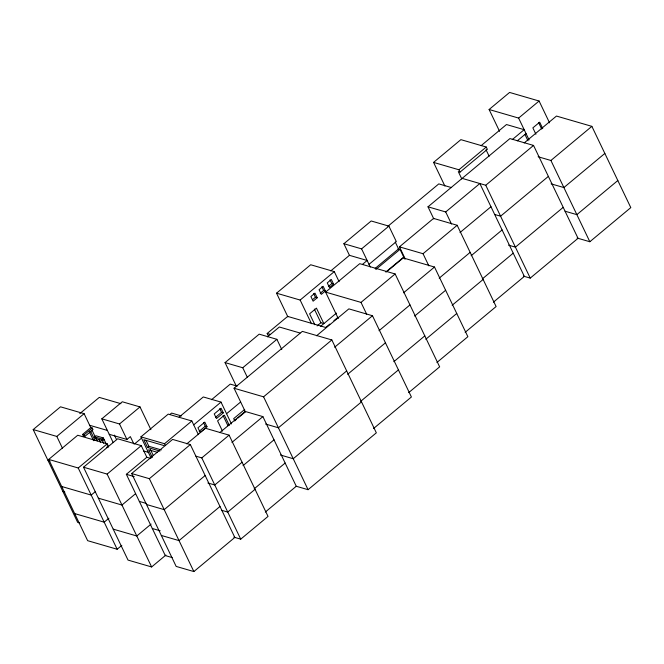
<?xml version="1.0" encoding="UTF-8"?>
<svg xmlns="http://www.w3.org/2000/svg" width="664" height="664" viewBox="0 0 664 664"><rect width="100%" height="100%" fill="white"/><g stroke="black" fill="none" stroke-linecap="round" stroke-linejoin="round"><path stroke-width="1" d="M79.663 523.008L77.696 522.435L33.2 429.566L60.507 406.816L84.112 413.68L90.785 427.616L92.263 428.039L93.001 429.591L84.809 436.414L83.332 435.982L82.593 434.439L90.785 427.616M79.771 413.647L99.276 397.396L120.914 403.687M33.2 429.566L56.805 436.431L84.112 413.68M121.836 545.351L117.154 549.252L87.648 540.679L48.713 459.413L77.73 435.244L107.228 443.826L108.34 446.142L106.638 447.569M113.195 442.581L101.816 418.835L122.292 401.77L139.996 406.916L150.902 429.683M82.593 434.439L84.071 434.87L92.263 428.039M104.09 439.477L102.721 440.614L95.342 438.464L94.603 436.92L95.973 435.783L103.343 437.925L106.265 444.025M499.577 131.347L489.111 109.502L509.595 92.437L539.093 101.019L549.568 122.873M101.816 418.835L119.52 423.981L139.996 406.916M287.885 316.861L276.539 293.189L310.677 264.753L334.282 271.618L339.08 281.636M444.913 186.069L433.567 162.398L460.874 139.647L486.247 147.026L487.359 149.35L460.052 172.092L458.284 171.578L461.82 178.973M94.603 436.92L101.982 439.062L103.343 437.925M349.554 255.557L343.886 243.721L371.193 220.979L388.897 226.125L396.317 241.605L369.01 264.347M48.713 459.413L78.219 467.987L107.228 443.826M165.917 555.054L151.633 566.956L128.028 560.092L83.531 467.215L117.661 438.779L141.266 445.644L146.935 457.479M109.228 434.306L126.932 439.46L130.343 436.613L133.838 443.901M330.722 270.929L349.447 255.333L367.151 260.479L362.469 264.38M481.068 145.698L506.474 124.541L524.178 129.688L512.268 139.606M387.983 226.216L438.788 183.895L451.578 187.613M236.392 386.274L225.046 362.602L259.184 334.166L276.888 339.321L281.777 349.53M276.539 293.189L300.145 300.053L334.282 271.618M343.886 243.721L361.589 248.867L388.897 226.125M489.111 109.502L518.617 118.076L539.093 101.019M433.567 162.398L458.94 169.776L486.247 147.026M151.01 457.919L140.926 436.862L168.233 414.12L191.838 420.984L198.387 434.638M134.576 443.917L141.673 438.008M170.025 414.386L171.602 413.074L181.438 415.938M268.522 336.25L267.185 333.461L287.67 316.404L326.024 327.559M267.509 336.847L279.328 327.003L299.979 333.004M312.702 299.539L315.433 297.264L317.201 297.779L313.109 301.19L310.885 296.542L314.977 293.131L317.201 297.779M320.214 293.281L323.625 290.442L325.393 290.957L321.301 294.368L319.077 289.72L323.169 286.308L325.393 290.957M328.406 286.458L331.817 283.611L333.594 284.126L329.493 287.537L327.269 282.897L331.361 279.486L333.594 284.126M83.531 467.215L107.128 474.079L141.266 445.644M338.25 318.512L325.601 292.11L359.739 263.674L395.138 273.966L439.643 366.843L408.675 392.632M433.791 218.879L428.006 206.811L509.935 138.568L533.541 145.433L578.037 238.31L530.245 278.108L523.365 276.108M179.114 417.108L203.3 396.956L221.004 402.102L231.462 423.931M225.046 362.602L242.75 367.748L276.888 339.321M163.875 445.536L143.814 439.701L147.516 447.445L148.885 446.308L161.302 449.918M95.118 491.816L91.192 495.078L61.686 486.496M517.298 140.834L526.029 133.555M211.542 399.703L230.267 384.107L237.156 386.108M172.167 557.577L165.286 555.577L126.351 474.312L146.827 457.255L150.761 458.401M405.256 258.993L399.438 246.85L433.567 218.414L457.172 225.279L496.108 306.544L465.149 332.332M524.162 142.959L556.457 116.059L591.865 126.351L630.8 207.616L589.839 241.737L577.049 238.019M140.926 436.862L164.531 443.726L191.838 420.984M375.143 268.414L398.549 248.917L395.254 242.036M375.832 269.493L400.027 249.34L404.6 258.902M131.663 473.54L172.623 439.419L190.327 444.565L234.824 537.442L193.863 571.563L176.159 566.417L131.663 473.54L149.367 478.686L193.863 571.563M245.414 411.912L234.068 388.241L302.344 331.377L331.842 339.951L376.339 432.828L308.071 489.692L296.268 486.264L262.894 416.61L245.19 411.456L219.792 432.621M428.006 206.811L445.71 211.957L479.848 183.521L524.344 276.398L493.385 302.186M193.697 424.852L221.004 402.102M462.144 178.375L485.749 185.239L533.541 145.433M317.11 325.916L320.903 322.754L323.849 323.617L316.438 308.137L309.607 313.823L314.844 324.746M320.538 326.381L336.482 313.093M385.784 272.032L403.729 257.084M386.556 271.833L403.231 257.947L434.505 267.036L467.871 336.698L436.912 362.486M215.451 417.407L221.519 412.352L223.295 412.867L216.464 418.552L214.24 413.913L221.071 408.219L223.295 412.867M199.183 431.285L205.251 426.23L207.019 426.744L200.188 432.43L197.963 427.79L204.794 422.105L207.019 426.744M325.717 327.501L329.809 324.09M333.909 320.679L338.001 317.267M186.767 443.884L205.491 428.28L229.097 435.144L268.032 516.409L240.725 539.16L233.844 537.151M316.57 335.768L348.866 308.868L372.471 315.732L411.406 396.989L373.591 428.487M226.565 413.713L240.609 402.019M149.367 478.686L190.327 444.565M325.601 292.11L361.008 302.402L395.138 273.966M399.438 246.85L423.034 253.714L457.172 225.279M135.456 493.8L121.96 505.038L98.363 498.174M108.879 518.252L104.173 522.17L74.667 513.587M244.717 409.422L233.686 418.611L234.799 420.934M460.011 232.533L490.97 206.745M234.774 420.71L236.351 419.391M237.928 418.079L245.016 412.178M234.068 388.241L263.575 396.823L331.842 339.951M538.114 156.754L550.904 160.472L591.865 126.351M195.888 456.176L201.79 457.894L229.097 435.144M334.656 347.222L372.471 315.732M403.538 292.824L434.505 267.036M548.373 176.392L500.581 216.198L494.68 214.48M231.935 442.398L262.894 416.61M439.194 278.158L470.154 252.37M205.159 475.524L164.199 509.645L146.495 504.499M379.011 330.713L409.978 304.925M471.133 255.748L502.092 229.96M151.085 524.095L136.801 535.997L113.195 529.133M604.846 153.442L563.877 187.563L551.095 183.845M346.674 370.91L278.407 427.782L265.617 424.064M414.668 316.047L445.627 290.259M242.078 462.235L214.771 484.977L207.882 482.977M347.637 374.313L385.444 342.815M243.057 465.613L274.016 439.825M563.205 207.351L515.413 247.157L508.524 245.149M482.263 278.963L513.222 253.175M452.167 305.249L483.135 279.461M219.992 506.483L179.031 540.604L161.327 535.458M393.843 361.672L424.811 335.884M425.79 339.262L456.749 313.474M617.819 180.533L576.858 214.646L565.056 211.218M254.188 488.829L285.147 463.04M255.059 489.326L227.744 512.068L221.842 510.35M360.61 401.396L398.425 369.906M361.507 401.869L293.239 458.733L280.457 455.014M265.309 512.052L296.268 486.264M398.06 248.768L400.027 249.34M267.185 333.461L270.132 334.324M89.673 425.292L107.377 430.438M147.516 447.445L159.941 451.055M157.227 452.267L148.628 449.76L152.338 457.504M143.424 450.914L148.346 452.342M126.351 474.312L134.219 476.603M48.032 460.526L49.999 461.098M139.324 501.403L146.213 503.403M62.864 491.484L64.831 492.057M152.305 528.494L160.173 530.777M542.737 128.559L539.683 122.184L532.86 127.87L535.914 134.244M538.645 122.666L541.699 129.04M550.904 160.472L589.839 241.737M518.617 118.076L529.083 139.93M525.083 134.759L527.971 140.785M486.031 149.757L489.136 156.223M485.749 185.239L530.245 278.108M458.94 169.776L460.052 172.092M445.71 211.957L451.495 224.034M423.034 253.714L428.853 265.857M361.589 248.867L370.288 267.019M361.008 302.402L366.677 314.238M330.041 279.901L331.817 283.611M321.849 286.724L323.625 290.442M313.657 293.546L315.433 297.264M314.363 309.1L320.903 322.754M300.145 300.053L311.491 323.725M263.575 396.823L308.071 489.692M242.75 367.748L247.199 377.036M229.279 425.35L224.407 415.191L217.576 420.876L222.448 431.044M219.742 408.634L221.519 412.352M223.079 415.598L227.951 425.765M203.466 422.52L205.251 426.23M201.79 457.894L240.725 539.16M164.531 443.726L165.402 445.552M145.997 440.282L148.885 446.308M150.404 449.486L153.293 455.504M119.52 423.981L126.932 439.46M114.391 435.111L116.573 439.659M107.145 445.851L108.016 447.669M101.982 439.062L102.721 440.614M101.982 439.692L103.725 443.336M99.06 439.576L100.372 442.315M91.964 430.073L97.201 440.996M90.603 431.21L94.96 440.315M89.266 431.608L93.624 440.713M107.128 474.079L151.633 566.956M84.071 434.87L84.809 436.414M78.219 467.987L117.154 549.252M56.805 436.431L62.474 448.266"/></g></svg>
